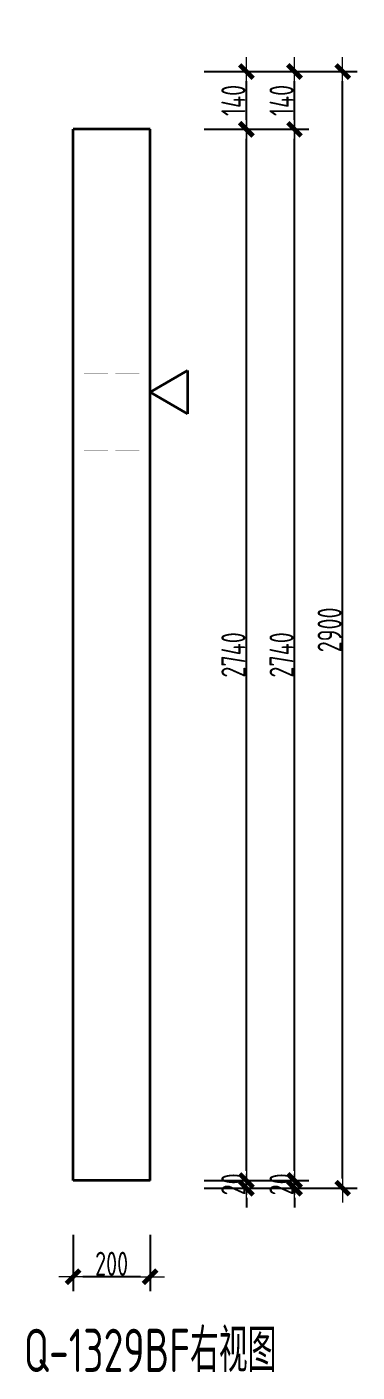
# Model space of a CAD drawing. Extents: x -85320 to 1679916, y -1321939 to 627.
# Drawn here: x 1226860 to 1230290, y -1100858 to -1086883 of the extents above; entities that cross this region are included whole.
import ezdxf
from ezdxf.enums import TextEntityAlignment as Align

# ---------------------------------------------------------------- set-up
doc = ezdxf.new("R2010")
doc.units = 0
doc.header["$LTSCALE"] = 1000
for name, color, linetype, lineweight in [('预制墙图名', 7, 'Continuous', 18), ('预制墙墙身水平筋', 130, 'Continuous', 18), ('预制墙墙身纵向受力筋', 1, 'Continuous', 18), ('预制墙详图标注', 3, 'Continuous', 18), ('预制墙详图轮廓', 3, 'Continuous', 35)]:
    doc.layers.add(name, color=color, linetype=linetype, lineweight=lineweight)
doc.styles.add('样式 1', font='yjkeng.shx', dxfattribs={"width": 0.7, "bigfont": 'yjkchn.shx'})
doc.styles.add('样式 2', font='yjkeng.shx', dxfattribs={"width": 0.7, "bigfont": 'yjkchn.shx'})
doc.dimstyles.new('盈建科结构', dxfattribs={"dimscale": 100, "dimtxt": 2.5, "dimasz": 1, "dimexe": 1.5, "dimexo": 0.625, "dimgap": 0.1, "dimtad": 1, "dimdec": 0, "dimrnd": 1, "dimzin": 0, "dimdsep": 46, "dimtxsty": '样式 1', "dimblk": '_yjkbk', "dimblk1": 'ARCHTICK', "dimblk2": 'ARCHTICK', "dimcen": 0.09, "dimadec": 0, "dimazin": 0, "dimtfac": 1, "dimtdec": 4, "dimtix": 1, "dimtmove": 2, "dimatfit": 3, "dimfxl": 1, "dimtolj": 1, "dimtzin": 0, "dimarcsym": 0})

# ---------------------------------------------------------------- blocks, each defined once
blk = doc.blocks.new('_yjkbk')
blk.add_line((-1, 0), (1.5, 0))
blk.add_lwpolyline([(-0.7, -0.7, 0.5, 0.5, 0), (0.7, 0.7, 0.5, 0.5, 0)], format="xyseb")
blk = doc.blocks.new('*D3641')
at = {"layer": 'Defpoints', "color": 0, "transparency": 16777216}
for p in [(1227340, -1099367), (1228140, -1099367), (1227340, -1099867)]:
    blk.add_point(p, dxfattribs=at)
at = {"layer": '预制墙详图标注', "color": 0, "lineweight": -2, "transparency": 16777216}
for p, q in [((1227340, -1099430), (1227340, -1100017)), ((1228140, -1099430), (1228140, -1100017)), ((1228040, -1099867), (1227440, -1099867))]:
    blk.add_line(p, q, dxfattribs=at)
at = {"layer": '预制墙详图标注', "color": 0, "lineweight": -2, "transparency": 16777216, "xscale": 100, "yscale": 100, "zscale": 100, "rotation": 180}
blk.add_blockref('_yjkbk', (1227340, -1099867), dxfattribs=at)
at = {"layer": '预制墙详图标注', "color": 0, "lineweight": -2, "transparency": 16777216, "xscale": 100, "yscale": 100, "zscale": 100}
blk.add_blockref('_yjkbk', (1228140, -1099867), dxfattribs=at)
at = {"layer": '预制墙详图标注', "color": 0, "transparency": 16777216, "insert": (1227740, -1099857), "char_height": 250, "attachment_point": 8, "style": '样式 1'}
blk.add_mtext('\\A1;200', dxfattribs=at)
blk = doc.blocks.new('_ArchTick')
at = {"color": 0, "linetype": 'ByBlock', "const_width": 0.4}
blk.add_lwpolyline([(-0.5, -0.5), (0.5, 0.5)], dxfattribs=at)
blk = doc.blocks.new('*D3642')
at = {"layer": 'Defpoints', "color": 0, "transparency": 16777216}
for p in [(1228640, -1098867), (1228640, -1098947), (1229140, -1098867)]:
    blk.add_point(p, dxfattribs=at)
at = {"layer": '预制墙详图标注', "color": 0, "lineweight": -2, "transparency": 16777216}
for p, q in [((1229140, -1098767), (1229140, -1098667)), ((1228703, -1098867), (1229290, -1098867)), ((1228703, -1098947), (1229290, -1098947)), ((1229140, -1098947), (1229140, -1098867)), ((1229140, -1099047), (1229140, -1099147))]:
    blk.add_line(p, q, dxfattribs=at)
at = {"layer": '预制墙详图标注', "color": 0, "lineweight": -2, "transparency": 16777216, "xscale": 100, "yscale": 100, "zscale": 100}
for p, rotation in [((1229140, -1098867), 270), ((1229140, -1098947), 90)]:
    blk.add_blockref('_yjkbk', p, dxfattribs=dict(at, rotation=rotation))
at = {"layer": '预制墙详图标注', "color": 0, "transparency": 16777216, "insert": (1229130, -1098907), "char_height": 250, "attachment_point": 8, "rotation": 90, "style": '样式 1'}
blk.add_mtext('\\A1;20', dxfattribs=at)
blk = doc.blocks.new('*D3643')
at = {"layer": 'Defpoints', "color": 0, "transparency": 16777216}
for p in [(1229140, -1098867), (1229140, -1098947), (1229640, -1098867)]:
    blk.add_point(p, dxfattribs=at)
at = {"layer": '预制墙详图标注', "color": 0, "lineweight": -2, "transparency": 16777216}
for p, q in [((1229640, -1098767), (1229640, -1098667)), ((1229203, -1098867), (1229790, -1098867)), ((1229203, -1098947), (1229790, -1098947)), ((1229640, -1098947), (1229640, -1098867)), ((1229640, -1099047), (1229640, -1099147))]:
    blk.add_line(p, q, dxfattribs=at)
at = {"layer": '预制墙详图标注', "color": 0, "lineweight": -2, "transparency": 16777216, "xscale": 100, "yscale": 100, "zscale": 100}
for p, rotation in [((1229640, -1098867), 270), ((1229640, -1098947), 90)]:
    blk.add_blockref('_yjkbk', p, dxfattribs=dict(at, rotation=rotation))
at = {"layer": '预制墙详图标注', "color": 0, "transparency": 16777216, "insert": (1229630, -1098907), "char_height": 250, "attachment_point": 8, "rotation": 90, "style": '样式 1'}
blk.add_mtext('\\A1;20', dxfattribs=at)
blk = doc.blocks.new('*D3644')
at = {"layer": 'Defpoints', "color": 0, "transparency": 16777216}
for p in [(1229640, -1087347), (1230140, -1087347), (1229640, -1098947)]:
    blk.add_point(p, dxfattribs=at)
at = {"layer": '预制墙详图标注', "color": 0, "lineweight": -2, "transparency": 16777216}
for p, q in [((1229703, -1087347), (1230290, -1087347)), ((1230140, -1098847), (1230140, -1087447)), ((1229703, -1098947), (1230290, -1098947))]:
    blk.add_line(p, q, dxfattribs=at)
at = {"layer": '预制墙详图标注', "color": 0, "lineweight": -2, "transparency": 16777216, "xscale": 100, "yscale": 100, "zscale": 100}
for p, rotation in [((1230140, -1087347), 90), ((1230140, -1098947), 270)]:
    blk.add_blockref('_yjkbk', p, dxfattribs=dict(at, rotation=rotation))
at = {"layer": '预制墙详图标注', "color": 0, "transparency": 16777216, "insert": (1230130, -1093147), "char_height": 250, "attachment_point": 8, "rotation": 90, "style": '样式 1'}
blk.add_mtext('\\A1;2900', dxfattribs=at)
blk = doc.blocks.new('*D3614')
at = {"layer": 'Defpoints', "color": 0, "transparency": 16777216}
for p in [(1228640, -1087947), (1229140, -1087947), (1228640, -1098867)]:
    blk.add_point(p, dxfattribs=at)
at = {"layer": '预制墙详图标注', "color": 0, "lineweight": -2, "transparency": 16777216}
for p, q in [((1228703, -1087947), (1229290, -1087947)), ((1229140, -1098767), (1229140, -1088047)), ((1228703, -1098867), (1229290, -1098867))]:
    blk.add_line(p, q, dxfattribs=at)
at = {"layer": '预制墙详图标注', "color": 0, "lineweight": -2, "transparency": 16777216, "xscale": 100, "yscale": 100, "zscale": 100}
for p, rotation in [((1229140, -1087947), 90), ((1229140, -1098867), 270)]:
    blk.add_blockref('_yjkbk', p, dxfattribs=dict(at, rotation=rotation))
at = {"layer": '预制墙详图标注', "color": 0, "transparency": 16777216, "insert": (1229130, -1093407), "char_height": 250, "attachment_point": 8, "rotation": 90, "style": '样式 1'}
blk.add_mtext('\\A1;2740', dxfattribs=at)
blk = doc.blocks.new('*D3615')
at = {"layer": 'Defpoints', "color": 0, "transparency": 16777216}
for p in [(1228640, -1087347), (1229140, -1087347), (1228640, -1087947)]:
    blk.add_point(p, dxfattribs=at)
at = {"layer": '预制墙详图标注', "color": 0, "lineweight": -2, "transparency": 16777216}
for p, q in [((1228703, -1087347), (1229290, -1087347)), ((1229140, -1087847), (1229140, -1087447)), ((1228703, -1087947), (1229290, -1087947))]:
    blk.add_line(p, q, dxfattribs=at)
at = {"layer": '预制墙详图标注', "color": 0, "lineweight": -2, "transparency": 16777216, "xscale": 100, "yscale": 100, "zscale": 100}
for p, rotation in [((1229140, -1087347), 90), ((1229140, -1087947), 270)]:
    blk.add_blockref('_yjkbk', p, dxfattribs=dict(at, rotation=rotation))
at = {"layer": '预制墙详图标注', "color": 0, "transparency": 16777216, "insert": (1229130, -1087647), "char_height": 250, "attachment_point": 8, "rotation": 90, "style": '样式 1'}
blk.add_mtext('\\A1;140', dxfattribs=at)
blk = doc.blocks.new('*D3616')
at = {"layer": 'Defpoints', "color": 0, "transparency": 16777216}
for p in [(1229140, -1087947), (1229640, -1087947), (1229140, -1098867)]:
    blk.add_point(p, dxfattribs=at)
at = {"layer": '预制墙详图标注', "color": 0, "lineweight": -2, "transparency": 16777216}
for p, q in [((1229203, -1087947), (1229790, -1087947)), ((1229640, -1098767), (1229640, -1088047)), ((1229203, -1098867), (1229790, -1098867))]:
    blk.add_line(p, q, dxfattribs=at)
at = {"layer": '预制墙详图标注', "color": 0, "lineweight": -2, "transparency": 16777216, "xscale": 100, "yscale": 100, "zscale": 100}
for p, rotation in [((1229640, -1087947), 90), ((1229640, -1098867), 270)]:
    blk.add_blockref('_yjkbk', p, dxfattribs=dict(at, rotation=rotation))
at = {"layer": '预制墙详图标注', "color": 0, "transparency": 16777216, "insert": (1229630, -1093407), "char_height": 250, "attachment_point": 8, "rotation": 90, "style": '样式 1'}
blk.add_mtext('\\A1;2740', dxfattribs=at)
blk = doc.blocks.new('*D3617')
at = {"layer": 'Defpoints', "color": 0, "transparency": 16777216}
for p in [(1229140, -1087347), (1229640, -1087347), (1229140, -1087947)]:
    blk.add_point(p, dxfattribs=at)
at = {"layer": '预制墙详图标注', "color": 0, "lineweight": -2, "transparency": 16777216}
for p, q in [((1229203, -1087347), (1229790, -1087347)), ((1229640, -1087847), (1229640, -1087447)), ((1229203, -1087947), (1229790, -1087947))]:
    blk.add_line(p, q, dxfattribs=at)
at = {"layer": '预制墙详图标注', "color": 0, "lineweight": -2, "transparency": 16777216, "xscale": 100, "yscale": 100, "zscale": 100}
for p, rotation in [((1229640, -1087347), 90), ((1229640, -1087947), 270)]:
    blk.add_blockref('_yjkbk', p, dxfattribs=dict(at, rotation=rotation))
at = {"layer": '预制墙详图标注', "color": 0, "transparency": 16777216, "insert": (1229630, -1087647), "char_height": 250, "attachment_point": 8, "rotation": 90, "style": '样式 1'}
blk.add_mtext('\\A1;140', dxfattribs=at)

msp = doc.modelspace()

# ---------------------------------------------------------------- linework, layer by layer
at = {"layer": '预制墙墙身水平筋', "lineweight": 18, "const_width": 0.18}
for points in [[(1227701.865, -1088067.058), (1227452.149, -1088067.058), (1227452.149, -1088107.058), (1227701.865, -1088107.058), (1227701.865, -1088067.058), (1227452.149, -1088067.058), (1227452.149, -1088107.058), (1227701.865, -1088107.058)], [(1227778.432, -1088107.058), (1228028.149, -1088107.058), (1228028.149, -1088067.058), (1227778.432, -1088067.058), (1227778.432, -1088107.058), (1228028.149, -1088107.058), (1228028.149, -1088067.058), (1227778.432, -1088067.058)], [(1227701.865, -1088887.058), (1227452.149, -1088887.058), (1227452.149, -1088927.058), (1227701.865, -1088927.058), (1227701.865, -1088887.058), (1227452.149, -1088887.058), (1227452.149, -1088927.058), (1227701.865, -1088927.058)], [(1227778.432, -1088927.058), (1228028.149, -1088927.058), (1228028.149, -1088887.058), (1227778.432, -1088887.058), (1227778.432, -1088927.058), (1228028.149, -1088927.058), (1228028.149, -1088887.058), (1227778.432, -1088887.058)], [(1227701.865, -1089687.058), (1227452.149, -1089687.058), (1227452.149, -1089727.058), (1227701.865, -1089727.058), (1227701.865, -1089687.058), (1227452.149, -1089687.058), (1227452.149, -1089727.058), (1227701.865, -1089727.058)], [(1227778.432, -1089727.058), (1228028.149, -1089727.058), (1228028.149, -1089687.058), (1227778.432, -1089687.058), (1227778.432, -1089727.058), (1228028.149, -1089727.058), (1228028.149, -1089687.058), (1227778.432, -1089687.058)], [(1227701.865, -1090487.058), (1227452.149, -1090487.058), (1227452.149, -1090527.058), (1227701.865, -1090527.058), (1227701.865, -1090487.058), (1227452.149, -1090487.058), (1227452.149, -1090527.058), (1227701.865, -1090527.058)], [(1227778.432, -1090527.058), (1228028.149, -1090527.058), (1228028.149, -1090487.058), (1227778.432, -1090487.058), (1227778.432, -1090527.058), (1228028.149, -1090527.058), (1228028.149, -1090487.058), (1227778.432, -1090487.058)], [(1227701.865, -1091287.058), (1227452.149, -1091287.058), (1227452.149, -1091327.058), (1227701.865, -1091327.058), (1227701.865, -1091287.058), (1227452.149, -1091287.058), (1227452.149, -1091327.058), (1227701.865, -1091327.058)], [(1227778.432, -1091327.058), (1228028.149, -1091327.058), (1228028.149, -1091287.058), (1227778.432, -1091287.058), (1227778.432, -1091327.058), (1228028.149, -1091327.058), (1228028.149, -1091287.058), (1227778.432, -1091287.058)], [(1227701.865, -1092087.058), (1227452.149, -1092087.058), (1227452.149, -1092127.058), (1227701.865, -1092127.058), (1227701.865, -1092087.058), (1227452.149, -1092087.058), (1227452.149, -1092127.058), (1227701.865, -1092127.058)], [(1227778.432, -1092127.058), (1228028.149, -1092127.058), (1228028.149, -1092087.058), (1227778.432, -1092087.058), (1227778.432, -1092127.058), (1228028.149, -1092127.058), (1228028.149, -1092087.058), (1227778.432, -1092087.058)], [(1227701.865, -1092887.058), (1227452.149, -1092887.058), (1227452.149, -1092927.058), (1227701.865, -1092927.058), (1227701.865, -1092887.058), (1227452.149, -1092887.058), (1227452.149, -1092927.058), (1227701.865, -1092927.058)], [(1227778.432, -1092927.058), (1228028.149, -1092927.058), (1228028.149, -1092887.058), (1227778.432, -1092887.058), (1227778.432, -1092927.058), (1228028.149, -1092927.058), (1228028.149, -1092887.058), (1227778.432, -1092887.058)], [(1227701.865, -1093687.058), (1227452.149, -1093687.058), (1227452.149, -1093727.058), (1227701.865, -1093727.058), (1227701.865, -1093687.058), (1227452.149, -1093687.058), (1227452.149, -1093727.058), (1227701.865, -1093727.058)], [(1227778.432, -1093727.058), (1228028.149, -1093727.058), (1228028.149, -1093687.058), (1227778.432, -1093687.058), (1227778.432, -1093727.058), (1228028.149, -1093727.058), (1228028.149, -1093687.058), (1227778.432, -1093687.058)], [(1227701.865, -1094487.058), (1227452.149, -1094487.058), (1227452.149, -1094527.058), (1227701.865, -1094527.058), (1227701.865, -1094487.058), (1227452.149, -1094487.058), (1227452.149, -1094527.058), (1227701.865, -1094527.058)], [(1227778.432, -1094527.058), (1228028.149, -1094527.058), (1228028.149, -1094487.058), (1227778.432, -1094487.058), (1227778.432, -1094527.058), (1228028.149, -1094527.058), (1228028.149, -1094487.058), (1227778.432, -1094487.058)], [(1227701.865, -1095287.058), (1227452.149, -1095287.058), (1227452.149, -1095327.058), (1227701.865, -1095327.058), (1227701.865, -1095287.058), (1227452.149, -1095287.058), (1227452.149, -1095327.058), (1227701.865, -1095327.058)], [(1227778.432, -1095327.058), (1228028.149, -1095327.058), (1228028.149, -1095287.058), (1227778.432, -1095287.058), (1227778.432, -1095327.058), (1228028.149, -1095327.058), (1228028.149, -1095287.058), (1227778.432, -1095287.058)], [(1227701.865, -1096087.058), (1227452.149, -1096087.058), (1227452.149, -1096127.058), (1227701.865, -1096127.058), (1227701.865, -1096087.058), (1227452.149, -1096087.058), (1227452.149, -1096127.058), (1227701.865, -1096127.058)], [(1227778.432, -1096127.058), (1228028.149, -1096127.058), (1228028.149, -1096087.058), (1227778.432, -1096087.058), (1227778.432, -1096127.058), (1228028.149, -1096127.058), (1228028.149, -1096087.058), (1227778.432, -1096087.058)], [(1227701.865, -1096887.058), (1227452.149, -1096887.058), (1227452.149, -1096927.058), (1227701.865, -1096927.058), (1227701.865, -1096887.058), (1227452.149, -1096887.058), (1227452.149, -1096927.058), (1227701.865, -1096927.058)], [(1227778.432, -1096927.058), (1228028.149, -1096927.058), (1228028.149, -1096887.058), (1227778.432, -1096887.058), (1227778.432, -1096927.058), (1228028.149, -1096927.058), (1228028.149, -1096887.058), (1227778.432, -1096887.058)], [(1227701.865, -1097287.058), (1227452.149, -1097287.058), (1227452.149, -1097327.058), (1227701.865, -1097327.058), (1227701.865, -1097287.058), (1227452.149, -1097287.058), (1227452.149, -1097327.058), (1227701.865, -1097327.058)], [(1227778.432, -1097327.058), (1228028.149, -1097327.058), (1228028.149, -1097287.058), (1227778.432, -1097287.058), (1227778.432, -1097327.058), (1228028.149, -1097327.058), (1228028.149, -1097287.058), (1227778.432, -1097287.058)], [(1227701.865, -1097687.058), (1227452.149, -1097687.058), (1227452.149, -1097727.058), (1227701.865, -1097727.058), (1227701.865, -1097687.058), (1227452.149, -1097687.058), (1227452.149, -1097727.058), (1227701.865, -1097727.058)], [(1227778.432, -1097727.058), (1228028.149, -1097727.058), (1228028.149, -1097687.058), (1227778.432, -1097687.058), (1227778.432, -1097727.058), (1228028.149, -1097727.058), (1228028.149, -1097687.058), (1227778.432, -1097687.058)], [(1227701.865, -1098087.058), (1227452.149, -1098087.058), (1227452.149, -1098127.058), (1227701.865, -1098127.058), (1227701.865, -1098087.058), (1227452.149, -1098087.058), (1227452.149, -1098127.058), (1227701.865, -1098127.058)], [(1227778.432, -1098127.058), (1228028.149, -1098127.058), (1228028.149, -1098087.058), (1227778.432, -1098087.058), (1227778.432, -1098127.058), (1228028.149, -1098127.058), (1228028.149, -1098087.058), (1227778.432, -1098087.058)], [(1227665.865, -1098527.058), (1227416.149, -1098527.058), (1227416.149, -1098567.058), (1227665.865, -1098567.058), (1227665.865, -1098527.058), (1227416.149, -1098527.058), (1227416.149, -1098567.058), (1227665.865, -1098567.058)], [(1227814.432, -1098567.058), (1228064.149, -1098567.058), (1228064.149, -1098527.058), (1227814.432, -1098527.058), (1227814.432, -1098567.058), (1228064.149, -1098567.058), (1228064.149, -1098527.058), (1227814.432, -1098527.058)]]:
    msp.add_lwpolyline(points, close=True, dxfattribs=at)
at = {"layer": '预制墙墙身纵向受力筋', "lineweight": 18, "const_width": 0.18}
for points in [[(1227528.149, -1087947.058), (1227528.149, -1086883.058), (1227464.149, -1086883.058), (1227464.149, -1087947.058)], [(1228016.149, -1087947.058), (1228016.149, -1086883.058), (1227952.149, -1086883.058), (1227952.149, -1087947.058)]]:
    msp.add_lwpolyline(points, close=True, dxfattribs=at)
at = {"layer": '预制墙详图标注', "lineweight": 35}
for p, q in [((1228140.149, -1090677.058), (1228529.86, -1090452.058)), ((1228529.86, -1090452.058), (1228529.86, -1090902.058)), ((1228140.149, -1090677.058), (1228529.86, -1090902.058))]:
    msp.add_line(p, q, dxfattribs=at)
at = {"layer": '预制墙详图轮廓', "lineweight": 35}
for p, q in [((1228140.149, -1087947.058), (1227340.149, -1087947.058)), ((1227340.149, -1098867.058), (1227340.149, -1087947.058)), ((1228140.149, -1098867.058), (1228140.149, -1087947.058)), ((1228140.149, -1098867.058), (1227340.149, -1098867.058))]:
    msp.add_line(p, q, dxfattribs=at)

# ---------------------------------------------------------------- texts
at = {"layer": '预制墙图名', "linetype": 'Continuous', "style": '样式 2', "width": 0.7}
msp.add_text('Q-1329BF右视图', height=450, dxfattribs=at).set_placement((1228140.149, -1100992.058), align=Align.BOTTOM_CENTER)

# ---------------------------------------------------------------- dimensions: what is measured, and where the dimension line sits
at = {"layer": '预制墙详图标注'}
for p1, p2, text, picture, middle in [((1228640.149, -1087947.058), (1228640.149, -1087347.058), '140', '*D3615', (1229005.149, -1087647.058)), ((1229140.149, -1087947.058), (1229140.149, -1087347.058), '140', '*D3617', (1229505.149, -1087647.058)), ((1228640.149, -1098867.058), (1228640.149, -1087947.058), '2740', '*D3614', (1229005.149, -1093407.058)), ((1229140.149, -1098867.058), (1229140.149, -1087947.058), '2740', '*D3616', (1229505.149, -1093407.058))]:
    dim = msp.add_aligned_dim(p1=p1, p2=p2, distance=-500, text=text, dimstyle='盈建科结构', override={"dimscale": 100, "dimtxt": 2.5, "dimasz": 1, "dimexe": 1.5, "dimexo": 0.625, "dimgap": 0.1, "dimtad": 1, "dimlfac": 0.25, "dimrnd": 5, "dimdle": 0, "dimtix": 1, "dimfxlon": 0}, dxfattribs=at)
    dim.commit()
    dim.dimension.update_dxf_attribs({"geometry": picture, "text_midpoint": middle})
for p1, p2, distance, picture, middle in [((1229640.149, -1098947.058), (1229640.149, -1087347.058), -500, '*D3644', (1230005.149, -1093147.058)), ((1228640.149, -1098947.058), (1228640.149, -1098867.058), -500, '*D3642', (1229005.149, -1098907.058)), ((1229140.149, -1098947.058), (1229140.149, -1098867.058), -500, '*D3643', (1229505.149, -1098907.058)), ((1228140.149, -1099367.058), (1227340.149, -1099367.058), 500, '*D3641', (1227740.149, -1099732.058))]:
    dim = msp.add_aligned_dim(p1=p1, p2=p2, distance=distance, dimstyle='盈建科结构', override={"dimscale": 100, "dimtxt": 2.5, "dimasz": 1, "dimexe": 1.5, "dimexo": 0.625, "dimgap": 0.1, "dimtad": 1, "dimlfac": 0.25, "dimrnd": 5, "dimdle": 0, "dimtix": 1, "dimfxlon": 0}, dxfattribs=at)
    dim.commit()
    dim.dimension.update_dxf_attribs({"geometry": picture, "text_midpoint": middle})

doc.saveas('drawing.dxf')
